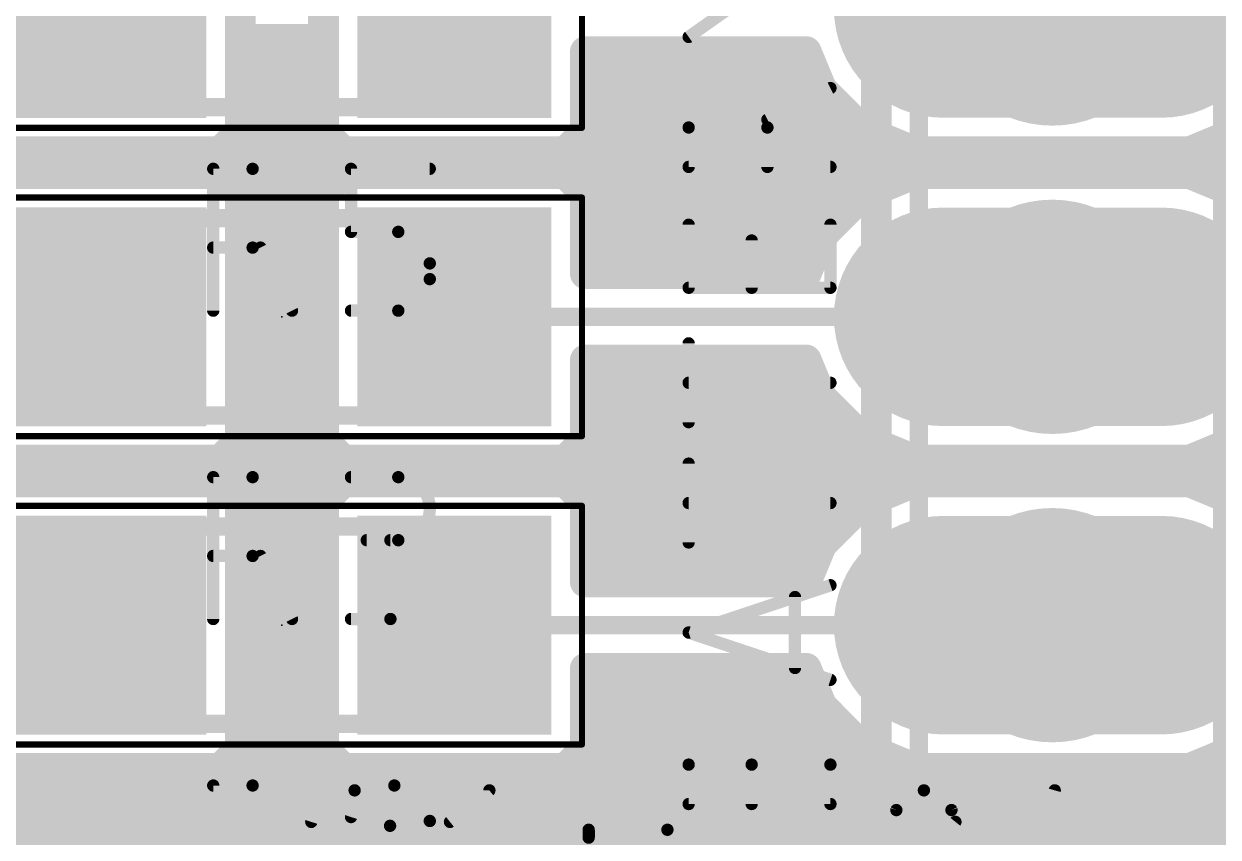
# Model space of a CAD drawing. Extents: x 0.8 to 2.76, y 1.74 to 3.8.
# Drawn here: x 1.9663 to 2.3538, y 2.3313 to 2.595 of the extents above; entities that cross this region are included whole.
import ezdxf

# ---------------------------------------------------------------- set-up
doc = ezdxf.new("R2010")
doc.units = 0
for name, color, linetype in [('1', 14, 'CONTINUOUS'), ('16', 174, 'CONTINUOUS'), ('17', 94, 'CONTINUOUS'), ('21', 250, 'CONTINUOUS'), ('23', 178, 'CONTINUOUS'), ('25', 250, 'CONTINUOUS'), ('27', 250, 'CONTINUOUS'), ('39', 14, 'CONTINUOUS'), ('51', 250, 'CONTINUOUS')]:
    doc.layers.add(name, color=color, linetype=linetype)

# ---------------------------------------------------------------- blocks, each defined once
blk = doc.blocks.new('LONGP100')
at = {"const_width": 1}
blk.add_lwpolyline([(-0.5, 0), (0.5, 0)], dxfattribs=at)
at = {"const_width": 0.5}
for points in [[(-0.5, 0.25, 1), (-0.5, -0.25)], [(0.5, -0.25, 1), (0.5, 0.25)]]:
    blk.add_lwpolyline(points, format="xyb", dxfattribs=at)
blk = doc.blocks.new('RECT')
blk.add_solid([(-0.5, -0.5), (0.5, -0.5), (-0.5, 0.5), (0.5, 0.5)])

msp = doc.modelspace()

# ---------------------------------------------------------------- linework, layer by layer
at = {"layer": '1'}
for points, const_width in [([(2.036512, 2.559951), (2.036512, 2.640048)], 0.01), ([(2.063488, 2.640048), (2.063488, 2.559951)], 0.01), ([(2.036512, 2.59), (2.063488, 2.59)], 0.01), ([(2.14848, 2.559951), (2.14848, 2.586)], 0.01), ([(2.14848, 2.586), (2.220107, 2.586)], 0.01), ([(2.220107, 2.586), (2.225203, 2.573698)], 0.01), ([(2.036512, 2.58), (2.063488, 2.58)], 0.01), ([(2.14848, 2.58), (2.222592, 2.58)], 0.01), ([(2.225203, 2.573698), (2.238265, 2.560636)], 0.01), ([(2.036512, 2.57), (2.063488, 2.57)], 0.01), ([(2.14848, 2.57), (2.228901, 2.57)], 0.01), ([(2.238265, 2.560636), (2.255331, 2.553567)], 0.01), ([(2.344669, 2.553567), (2.361735, 2.560636)], 0.01), ([(2.030068, 2.553508), (2.036512, 2.559951)], 0.01), ([(2.036512, 2.56), (2.063488, 2.56)], 0.01), ([(2.063488, 2.559951), (2.069932, 2.553508)], 0.01), ([(2.142037, 2.553508), (2.14848, 2.559951)], 0.01), ([(2.14848, 2.56), (2.2398, 2.56)], 0.01), ([(1.957963, 2.553508), (2.030068, 2.553508)], 0.01), ([(2.069932, 2.553508), (2.142037, 2.553508)], 0.01), ([(2.255331, 2.553567), (2.344669, 2.553567)], 0.01), ([(1.625783, 2.55), (2.55, 2.55)], 0.01), ([(2.030068, 2.546492), (1.957963, 2.546492)], 0.01), ([(2.036512, 2.540048), (2.030068, 2.546492)], 0.01), ([(2.069932, 2.546492), (2.063488, 2.540048)], 0.01), ([(2.142037, 2.546492), (2.069932, 2.546492)], 0.01), ([(2.14848, 2.540048), (2.142037, 2.546492)], 0.01), ([(2.255331, 2.546433), (2.238265, 2.539364)], 0.01), ([(2.344669, 2.546433), (2.255331, 2.546433)], 0.01), ([(2.361735, 2.539364), (2.344669, 2.546433)], 0.01), ([(2.036512, 2.459951), (2.036512, 2.540048)], 0.01), ([(2.036512, 2.54), (2.063488, 2.54)], 0.01), ([(2.063488, 2.540048), (2.063488, 2.459951)], 0.01), ([(2.14848, 2.514), (2.14848, 2.540048)], 0.01), ([(2.14848, 2.54), (2.2398, 2.54)], 0.01), ([(2.238265, 2.539364), (2.225203, 2.526302)], 0.01), ([(2.036512, 2.53), (2.063488, 2.53)], 0.01), ([(2.14848, 2.53), (2.228901, 2.53)], 0.01), ([(2.225203, 2.526302), (2.220107, 2.514)], 0.01), ([(2.036512, 2.52), (2.063488, 2.52)], 0.01), ([(2.14848, 2.52), (2.222593, 2.52)], 0.01), ([(2.220107, 2.514), (2.14848, 2.514)], 0.01), ([(2.036512, 2.51), (2.063488, 2.51)], 0.01), ([(2.036512, 2.5), (2.063488, 2.5)], 0.01), ([(1.994016, 2.5), (1.85, 2.5)], 0.006), ([(2.3, 2.5), (2.105984, 2.5)], 0.006), ([(2.036512, 2.49), (2.063488, 2.49)], 0.01), ([(2.14848, 2.459951), (2.14848, 2.486)], 0.01), ([(2.14848, 2.486), (2.220107, 2.486)], 0.01), ([(2.220107, 2.486), (2.225203, 2.473698)], 0.01), ([(2.036512, 2.48), (2.063488, 2.48)], 0.01), ([(2.14848, 2.48), (2.222592, 2.48)], 0.01), ([(2.225203, 2.473698), (2.238265, 2.460636)], 0.01), ([(2.036512, 2.47), (2.063488, 2.47)], 0.01), ([(2.14848, 2.47), (2.228901, 2.47)], 0.01), ([(2.030068, 2.453508), (2.036512, 2.459951)], 0.01), ([(2.036512, 2.46), (2.063488, 2.46)], 0.01), ([(2.063488, 2.459951), (2.069932, 2.453508)], 0.01), ([(2.142037, 2.453508), (2.14848, 2.459951)], 0.01), ([(2.14848, 2.46), (2.2398, 2.46)], 0.01), ([(2.238265, 2.460636), (2.255331, 2.453567)], 0.01), ([(2.344669, 2.453567), (2.361735, 2.460636)], 0.01), ([(1.957963, 2.453508), (2.030068, 2.453508)], 0.01), ([(2.069932, 2.453508), (2.142037, 2.453508)], 0.01), ([(2.255331, 2.453567), (2.344669, 2.453567)], 0.01), ([(1.625783, 2.45), (2.55, 2.45)], 0.01), ([(2.030068, 2.446492), (1.957963, 2.446492)], 0.01), ([(2.036512, 2.440048), (2.030068, 2.446492)], 0.01), ([(2.069932, 2.446492), (2.063488, 2.440048)], 0.01), ([(2.142037, 2.446492), (2.069932, 2.446492)], 0.01), ([(2.14848, 2.440048), (2.142037, 2.446492)], 0.01), ([(2.255331, 2.446433), (2.238265, 2.439364)], 0.01), ([(2.344669, 2.446433), (2.255331, 2.446433)], 0.01), ([(2.361735, 2.439364), (2.344669, 2.446433)], 0.01), ([(2.036512, 2.359951), (2.036512, 2.440048)], 0.01), ([(2.036512, 2.44), (2.063488, 2.44)], 0.01), ([(2.063488, 2.440048), (2.063488, 2.359951)], 0.01), ([(2.14848, 2.414), (2.14848, 2.440048)], 0.01), ([(2.14848, 2.44), (2.2398, 2.44)], 0.01), ([(2.238265, 2.439364), (2.225203, 2.426302)], 0.01), ([(2.036512, 2.43), (2.063488, 2.43)], 0.01), ([(2.14848, 2.43), (2.228901, 2.43)], 0.01), ([(2.225203, 2.426302), (2.220107, 2.414)], 0.01), ([(2.036512, 2.42), (2.063488, 2.42)], 0.01), ([(2.14848, 2.42), (2.222593, 2.42)], 0.01), ([(2.220107, 2.414), (2.14848, 2.414)], 0.01), ([(2.036512, 2.41), (2.063488, 2.41)], 0.01), ([(1.994016, 2.4), (1.85, 2.4)], 0.006), ([(2.036512, 2.4), (2.063488, 2.4)], 0.01), ([(2.3, 2.4), (2.105984, 2.4)], 0.006), ([(2.036512, 2.39), (2.063488, 2.39)], 0.01), ([(2.14848, 2.359951), (2.14848, 2.386)], 0.01), ([(2.14848, 2.386), (2.220107, 2.386)], 0.01), ([(2.220107, 2.386), (2.225203, 2.373698)], 0.01), ([(2.036512, 2.38), (2.063488, 2.38)], 0.01), ([(2.14848, 2.38), (2.222592, 2.38)], 0.01), ([(2.225203, 2.373698), (2.238265, 2.360636)], 0.01), ([(2.036512, 2.37), (2.063488, 2.37)], 0.01), ([(2.14848, 2.37), (2.228901, 2.37)], 0.01), ([(2.030068, 2.353508), (2.036512, 2.359951)], 0.01), ([(2.036512, 2.36), (2.063488, 2.36)], 0.01), ([(2.063488, 2.359951), (2.069932, 2.353508)], 0.01), ([(2.142037, 2.353508), (2.14848, 2.359951)], 0.01), ([(2.14848, 2.36), (2.2398, 2.36)], 0.01), ([(2.238265, 2.360636), (2.255331, 2.353567)], 0.01), ([(2.344669, 2.353567), (2.361735, 2.360636)], 0.01), ([(1.957963, 2.353508), (2.030068, 2.353508)], 0.01), ([(2.069932, 2.353508), (2.142037, 2.353508)], 0.01), ([(2.255331, 2.353567), (2.344669, 2.353567)], 0.01), ([(1.064, 2.35), (2.55, 2.35)], 0.01), ([(1.486512, 2.34), (2.55, 2.34)], 0.01), ([(1.879178, 2.33), (2.55, 2.33)], 0.01)]:
    msp.add_lwpolyline(points, dxfattribs=dict(at, const_width=const_width))
for points, const_width in [([(2.036512, 2.5925, 1), (2.036512, 2.5875)], 0.005), ([(2.063488, 2.5875, 1), (2.063488, 2.5925)], 0.005), ([(2.15098, 2.586, 1), (2.14598, 2.586)], 0.005), ([(2.14848, 2.5885, 1), (2.14848, 2.5835)], 0.005), ([(2.222417, 2.586957, 1), (2.217797, 2.585043)], 0.005), ([(2.220107, 2.5835, 1), (2.220107, 2.5885)], 0.005), ([(2.036512, 2.5825, 1), (2.036512, 2.5775)], 0.005), ([(2.063488, 2.5775, 1), (2.063488, 2.5825)], 0.005), ([(2.14848, 2.5825, 1), (2.14848, 2.5775)], 0.005), ([(2.222592, 2.5775, 1), (2.222592, 2.5825)], 0.005), ([(2.226971, 2.575465, 1), (2.223435, 2.57193)], 0.005), ([(2.222893, 2.572741, 1), (2.227513, 2.574654)], 0.005), ([(2.036512, 2.5725, 1), (2.036512, 2.5675)], 0.005), ([(2.063488, 2.5675, 1), (2.063488, 2.5725)], 0.005), ([(2.14848, 2.5725, 1), (2.14848, 2.5675)], 0.005), ([(2.228901, 2.5675, 1), (2.228901, 2.5725)], 0.005), ([(2.239221, 2.562946, 1), (2.237308, 2.558326)], 0.005), ([(2.036512, 2.5625, 1), (2.036512, 2.5575)], 0.005), ([(2.034012, 2.559951, 1), (2.039012, 2.559951)], 0.005), ([(2.038279, 2.558184, 1), (2.034744, 2.561719)], 0.005), ([(2.065256, 2.561719, 1), (2.06172, 2.558184)], 0.005), ([(2.060988, 2.559951, 1), (2.065988, 2.559951)], 0.005), ([(2.063488, 2.5575, 1), (2.063488, 2.5625)], 0.005), ([(2.14848, 2.5625, 1), (2.14848, 2.5575)], 0.005), ([(2.14598, 2.559951, 1), (2.15098, 2.559951)], 0.005), ([(2.150248, 2.558184, 1), (2.146712, 2.561719)], 0.005), ([(2.236497, 2.558868, 1), (2.240032, 2.562404)], 0.005), ([(2.2398, 2.5575, 1), (2.2398, 2.5625)], 0.005), ([(2.0283, 2.555276, 1), (2.031836, 2.55174)], 0.005), ([(2.030068, 2.551008, 1), (2.030068, 2.556008)], 0.005), ([(2.069932, 2.556008, 1), (2.069932, 2.551008)], 0.005), ([(2.068164, 2.55174, 1), (2.071699, 2.555276)], 0.005), ([(2.140269, 2.555276, 1), (2.143804, 2.55174)], 0.005), ([(2.142037, 2.551008, 1), (2.142037, 2.556008)], 0.005), ([(2.255331, 2.556067, 1), (2.255331, 2.551067)], 0.005), ([(2.254374, 2.551257, 1), (2.256287, 2.555877)], 0.005), ([(2.343712, 2.555877, 1), (2.345626, 2.551257)], 0.005), ([(2.344669, 2.551067, 1), (2.344669, 2.556067)], 0.005), ([(2.031836, 2.54826, 1), (2.0283, 2.544724)], 0.005), ([(2.030068, 2.543992, 1), (2.030068, 2.548992)], 0.005), ([(2.069932, 2.548992, 1), (2.069932, 2.543992)], 0.005), ([(2.071699, 2.544724, 1), (2.068164, 2.54826)], 0.005), ([(2.143804, 2.54826, 1), (2.140269, 2.544724)], 0.005), ([(2.142037, 2.543992, 1), (2.142037, 2.548992)], 0.005), ([(2.255331, 2.548933, 1), (2.255331, 2.543933)], 0.005), ([(2.256287, 2.544123, 1), (2.254374, 2.548743)], 0.005), ([(2.345626, 2.548743, 1), (2.343712, 2.544123)], 0.005), ([(2.344669, 2.543933, 1), (2.344669, 2.548933)], 0.005), ([(2.039012, 2.540048, 1), (2.034012, 2.540048)], 0.005), ([(2.036512, 2.5425, 1), (2.036512, 2.5375)], 0.005), ([(2.034744, 2.538281, 1), (2.038279, 2.541816)], 0.005), ([(2.065988, 2.540048, 1), (2.060988, 2.540048)], 0.005), ([(2.06172, 2.541816, 1), (2.065256, 2.538281)], 0.005), ([(2.063488, 2.5375, 1), (2.063488, 2.5425)], 0.005), ([(2.15098, 2.540048, 1), (2.14598, 2.540048)], 0.005), ([(2.14848, 2.5425, 1), (2.14848, 2.5375)], 0.005), ([(2.146712, 2.538281, 1), (2.150248, 2.541816)], 0.005), ([(2.237308, 2.541674, 1), (2.239221, 2.537054)], 0.005), ([(2.240032, 2.537596, 1), (2.236497, 2.541132)], 0.005), ([(2.2398, 2.5375, 1), (2.2398, 2.5425)], 0.005), ([(2.036512, 2.5325, 1), (2.036512, 2.5275)], 0.005), ([(2.063488, 2.5275, 1), (2.063488, 2.5325)], 0.005), ([(2.14848, 2.5325, 1), (2.14848, 2.5275)], 0.005), ([(2.228901, 2.5275, 1), (2.228901, 2.5325)], 0.005), ([(2.223435, 2.52807, 1), (2.226971, 2.524534)], 0.005), ([(2.227513, 2.525345, 1), (2.222893, 2.527259)], 0.005), ([(2.036512, 2.5225, 1), (2.036512, 2.5175)], 0.005), ([(2.063488, 2.5175, 1), (2.063488, 2.5225)], 0.005), ([(2.14848, 2.5225, 1), (2.14848, 2.5175)], 0.005), ([(2.222593, 2.5175, 1), (2.222593, 2.5225)], 0.005), ([(2.14848, 2.5165, 1), (2.14848, 2.5115)], 0.005), ([(2.220107, 2.5115, 1), (2.220107, 2.5165)], 0.005), ([(2.036512, 2.5125, 1), (2.036512, 2.5075)], 0.005), ([(2.063488, 2.5075, 1), (2.063488, 2.5125)], 0.005), ([(2.14598, 2.514, 1), (2.15098, 2.514)], 0.005), ([(2.217797, 2.514957, 1), (2.222417, 2.513043)], 0.005), ([(2.036512, 2.5025, 1), (2.036512, 2.4975)], 0.005), ([(2.063488, 2.4975, 1), (2.063488, 2.5025)], 0.005), ([(1.994016, 2.4985, 1), (1.994016, 2.5015)], 0.003), ([(2.105984, 2.5015, 1), (2.105984, 2.4985)], 0.003), ([(2.3, 2.4985, 1), (2.3, 2.5015)], 0.003), ([(2.036512, 2.4925, 1), (2.036512, 2.4875)], 0.005), ([(2.063488, 2.4875, 1), (2.063488, 2.4925)], 0.005), ([(2.15098, 2.486, 1), (2.14598, 2.486)], 0.005), ([(2.14848, 2.4885, 1), (2.14848, 2.4835)], 0.005), ([(2.222417, 2.486957, 1), (2.217797, 2.485043)], 0.005), ([(2.220107, 2.4835, 1), (2.220107, 2.4885)], 0.005), ([(2.036512, 2.4825, 1), (2.036512, 2.4775)], 0.005), ([(2.063488, 2.4775, 1), (2.063488, 2.4825)], 0.005), ([(2.14848, 2.4825, 1), (2.14848, 2.4775)], 0.005), ([(2.222592, 2.4775, 1), (2.222592, 2.4825)], 0.005), ([(2.226971, 2.475465, 1), (2.223435, 2.47193)], 0.005), ([(2.222893, 2.472741, 1), (2.227513, 2.474654)], 0.005), ([(2.036512, 2.4725, 1), (2.036512, 2.4675)], 0.005), ([(2.063488, 2.4675, 1), (2.063488, 2.4725)], 0.005), ([(2.14848, 2.4725, 1), (2.14848, 2.4675)], 0.005), ([(2.228901, 2.4675, 1), (2.228901, 2.4725)], 0.005), ([(2.036512, 2.4625, 1), (2.036512, 2.4575)], 0.005), ([(2.038279, 2.458184, 1), (2.034744, 2.461719)], 0.005), ([(2.065256, 2.461719, 1), (2.06172, 2.458184)], 0.005), ([(2.063488, 2.4575, 1), (2.063488, 2.4625)], 0.005), ([(2.14848, 2.4625, 1), (2.14848, 2.4575)], 0.005), ([(2.150248, 2.458184, 1), (2.146712, 2.461719)], 0.005), ([(2.239221, 2.462946, 1), (2.237308, 2.458326)], 0.005), ([(2.236497, 2.458868, 1), (2.240032, 2.462404)], 0.005), ([(2.2398, 2.4575, 1), (2.2398, 2.4625)], 0.005), ([(2.034012, 2.459951, 1), (2.039012, 2.459951)], 0.005), ([(2.060988, 2.459951, 1), (2.065988, 2.459951)], 0.005), ([(2.14598, 2.459951, 1), (2.15098, 2.459951)], 0.005), ([(2.0283, 2.455276, 1), (2.031836, 2.45174)], 0.005), ([(2.030068, 2.451008, 1), (2.030068, 2.456008)], 0.005), ([(2.069932, 2.456008, 1), (2.069932, 2.451008)], 0.005), ([(2.068164, 2.45174, 1), (2.071699, 2.455276)], 0.005), ([(2.140269, 2.455276, 1), (2.143804, 2.45174)], 0.005), ([(2.142037, 2.451008, 1), (2.142037, 2.456008)], 0.005), ([(2.255331, 2.456067, 1), (2.255331, 2.451067)], 0.005), ([(2.254374, 2.451257, 1), (2.256287, 2.455877)], 0.005), ([(2.343712, 2.455877, 1), (2.345626, 2.451257)], 0.005), ([(2.344669, 2.451067, 1), (2.344669, 2.456067)], 0.005), ([(2.031836, 2.44826, 1), (2.0283, 2.444724)], 0.005), ([(2.030068, 2.443992, 1), (2.030068, 2.448992)], 0.005), ([(2.069932, 2.448992, 1), (2.069932, 2.443992)], 0.005), ([(2.071699, 2.444724, 1), (2.068164, 2.44826)], 0.005), ([(2.143804, 2.44826, 1), (2.140269, 2.444724)], 0.005), ([(2.142037, 2.443992, 1), (2.142037, 2.448992)], 0.005), ([(2.255331, 2.448933, 1), (2.255331, 2.443933)], 0.005), ([(2.256287, 2.444123, 1), (2.254374, 2.448743)], 0.005), ([(2.345626, 2.448743, 1), (2.343712, 2.444123)], 0.005), ([(2.344669, 2.443933, 1), (2.344669, 2.448933)], 0.005), ([(2.039012, 2.440048, 1), (2.034012, 2.440048)], 0.005), ([(2.036512, 2.4425, 1), (2.036512, 2.4375)], 0.005), ([(2.034744, 2.438281, 1), (2.038279, 2.441816)], 0.005), ([(2.065988, 2.440048, 1), (2.060988, 2.440048)], 0.005), ([(2.06172, 2.441816, 1), (2.065256, 2.438281)], 0.005), ([(2.063488, 2.4375, 1), (2.063488, 2.4425)], 0.005), ([(2.15098, 2.440048, 1), (2.14598, 2.440048)], 0.005), ([(2.14848, 2.4425, 1), (2.14848, 2.4375)], 0.005), ([(2.146712, 2.438281, 1), (2.150248, 2.441816)], 0.005), ([(2.237308, 2.441674, 1), (2.239221, 2.437054)], 0.005), ([(2.240032, 2.437596, 1), (2.236497, 2.441132)], 0.005), ([(2.2398, 2.4375, 1), (2.2398, 2.4425)], 0.005), ([(2.036512, 2.4325, 1), (2.036512, 2.4275)], 0.005), ([(2.063488, 2.4275, 1), (2.063488, 2.4325)], 0.005), ([(2.14848, 2.4325, 1), (2.14848, 2.4275)], 0.005), ([(2.228901, 2.4275, 1), (2.228901, 2.4325)], 0.005), ([(2.223435, 2.42807, 1), (2.226971, 2.424534)], 0.005), ([(2.227513, 2.425345, 1), (2.222893, 2.427259)], 0.005), ([(2.036512, 2.4225, 1), (2.036512, 2.4175)], 0.005), ([(2.063488, 2.4175, 1), (2.063488, 2.4225)], 0.005), ([(2.14848, 2.4225, 1), (2.14848, 2.4175)], 0.005), ([(2.222593, 2.4175, 1), (2.222593, 2.4225)], 0.005), ([(2.14848, 2.4165, 1), (2.14848, 2.4115)], 0.005), ([(2.220107, 2.4115, 1), (2.220107, 2.4165)], 0.005), ([(2.036512, 2.4125, 1), (2.036512, 2.4075)], 0.005), ([(2.063488, 2.4075, 1), (2.063488, 2.4125)], 0.005), ([(2.14598, 2.414, 1), (2.15098, 2.414)], 0.005), ([(2.217797, 2.414957, 1), (2.222417, 2.413043)], 0.005), ([(1.994016, 2.3985, 1), (1.994016, 2.4015)], 0.003), ([(2.036512, 2.4025, 1), (2.036512, 2.3975)], 0.005), ([(2.063488, 2.3975, 1), (2.063488, 2.4025)], 0.005), ([(2.105984, 2.4015, 1), (2.105984, 2.3985)], 0.003), ([(2.3, 2.3985, 1), (2.3, 2.4015)], 0.003), ([(2.036512, 2.3925, 1), (2.036512, 2.3875)], 0.005), ([(2.063488, 2.3875, 1), (2.063488, 2.3925)], 0.005), ([(2.15098, 2.386, 1), (2.14598, 2.386)], 0.005), ([(2.14848, 2.3885, 1), (2.14848, 2.3835)], 0.005), ([(2.222417, 2.386957, 1), (2.217797, 2.385043)], 0.005), ([(2.220107, 2.3835, 1), (2.220107, 2.3885)], 0.005), ([(2.036512, 2.3825, 1), (2.036512, 2.3775)], 0.005), ([(2.063488, 2.3775, 1), (2.063488, 2.3825)], 0.005), ([(2.14848, 2.3825, 1), (2.14848, 2.3775)], 0.005), ([(2.222592, 2.3775, 1), (2.222592, 2.3825)], 0.005), ([(2.226971, 2.375465, 1), (2.223435, 2.37193)], 0.005), ([(2.222893, 2.372741, 1), (2.227513, 2.374654)], 0.005), ([(2.036512, 2.3725, 1), (2.036512, 2.3675)], 0.005), ([(2.063488, 2.3675, 1), (2.063488, 2.3725)], 0.005), ([(2.14848, 2.3725, 1), (2.14848, 2.3675)], 0.005), ([(2.228901, 2.3675, 1), (2.228901, 2.3725)], 0.005), ([(2.036512, 2.3625, 1), (2.036512, 2.3575)], 0.005), ([(2.038279, 2.358184, 1), (2.034744, 2.361719)], 0.005), ([(2.065256, 2.361719, 1), (2.06172, 2.358184)], 0.005), ([(2.063488, 2.3575, 1), (2.063488, 2.3625)], 0.005), ([(2.14848, 2.3625, 1), (2.14848, 2.3575)], 0.005), ([(2.150248, 2.358184, 1), (2.146712, 2.361719)], 0.005), ([(2.239221, 2.362946, 1), (2.237308, 2.358326)], 0.005), ([(2.236497, 2.358868, 1), (2.240032, 2.362404)], 0.005), ([(2.2398, 2.3575, 1), (2.2398, 2.3625)], 0.005), ([(2.034012, 2.359951, 1), (2.039012, 2.359951)], 0.005), ([(2.060988, 2.359951, 1), (2.065988, 2.359951)], 0.005), ([(2.14598, 2.359951, 1), (2.15098, 2.359951)], 0.005), ([(2.0283, 2.355276, 1), (2.031836, 2.35174)], 0.005), ([(2.030068, 2.351008, 1), (2.030068, 2.356008)], 0.005), ([(2.069932, 2.356008, 1), (2.069932, 2.351008)], 0.005), ([(2.068164, 2.35174, 1), (2.071699, 2.355276)], 0.005), ([(2.140269, 2.355276, 1), (2.143804, 2.35174)], 0.005), ([(2.142037, 2.351008, 1), (2.142037, 2.356008)], 0.005), ([(2.255331, 2.356067, 1), (2.255331, 2.351067)], 0.005), ([(2.254374, 2.351257, 1), (2.256287, 2.355877)], 0.005), ([(2.343712, 2.355877, 1), (2.345626, 2.351257)], 0.005), ([(2.344669, 2.351067, 1), (2.344669, 2.356067)], 0.005)]:
    msp.add_lwpolyline(points, format="xyb", dxfattribs=dict(at, const_width=const_width))
at = {"layer": '16', "const_width": 0.006}
for points in [[(1.8, 2.35), (2.3, 2.35)], [(2.3, 2.35), (2.35, 2.3)]]:
    msp.add_lwpolyline(points, dxfattribs=at)
at = {"layer": '16', "const_width": 0.003}
for points in [[(2.301061, 2.351061, 1), (2.298939, 2.348939)], [(2.3, 2.3485, 1), (2.3, 2.3515)]]:
    msp.add_lwpolyline(points, format="xyb", dxfattribs=at)
at = {"layer": '21'}
for points, const_width in [([(2.242913, 2.855118), (2.242913, 2.344882)], 0.01), ([(2.357087, 2.344882), (2.357087, 2.855118)], 0.01), ([(2.256693, 2.349213), (2.256693, 2.850787)], 0.006), ([(2.242913, 2.344882), (2.357087, 2.344882)], 0.01)]:
    msp.add_lwpolyline(points, dxfattribs=dict(at, const_width=const_width))
for points, const_width in [([(2.242913, 2.347382, 1), (2.242913, 2.342382)], 0.005), ([(2.255193, 2.349213, 1), (2.258193, 2.349213)], 0.003), ([(2.240413, 2.344882, 1), (2.245413, 2.344882)], 0.005), ([(2.354587, 2.344882, 1), (2.359587, 2.344882)], 0.005)]:
    msp.add_lwpolyline(points, format="xyb", dxfattribs=dict(at, const_width=const_width))
at = {"layer": '23'}
for p in [(2.05, 2.5), (2.05, 2.4)]:
    msp.add_point(p, dxfattribs=at)
at = {"layer": '25', "const_width": 0.004}
for points in [[(2.182, 2.590777), (2.203722, 2.606111)], [(2.228, 2.574178), (2.207556, 2.563956)], [(2.182, 2.548623), (2.182, 2.5614)], [(2.207556, 2.5614), (2.207556, 2.548623)], [(2.027734, 2.502), (2.027734, 2.548)], [(2.027734, 2.548), (2.040512, 2.548)], [(2.072445, 2.527555), (2.072445, 2.548)], [(2.072445, 2.548), (2.098, 2.548)], [(2.228, 2.548623), (2.182, 2.548623)], [(2.182, 2.509422), (2.182, 2.529866)], [(2.228, 2.529866), (2.228, 2.509422)], [(2.087778, 2.527555), (2.072445, 2.527555)], [(2.202445, 2.509422), (2.202445, 2.524755)], [(2.040512, 2.522444), (2.027734, 2.522444)], [(2.05329, 2.502), (2.043068, 2.522444)], [(2.098, 2.512222), (2.098, 2.517333)], [(2.228, 2.509422), (2.182, 2.509422)], [(2.072445, 2.502), (2.087778, 2.502)], [(2.182, 2.465833), (2.182, 2.491389)], [(2.228, 2.478611), (2.182, 2.478611)], [(2.182, 2.426833), (2.182, 2.452389)], [(2.027734, 2.402), (2.027734, 2.448)], [(2.027734, 2.448), (2.040512, 2.448)], [(2.072445, 2.448), (2.087778, 2.448)], [(2.228, 2.439611), (2.182, 2.439611)], [(2.087778, 2.427555), (2.077556, 2.427555)], [(2.040512, 2.422444), (2.027734, 2.422444)], [(2.05329, 2.402), (2.043068, 2.422444)], [(2.182, 2.397611), (2.228, 2.412944)], [(2.2165, 2.409111), (2.2165, 2.386111)], [(2.072445, 2.402), (2.085222, 2.402)], [(2.228, 2.382278), (2.182, 2.397611)], [(2.182, 2.342), (2.182, 2.354778)], [(2.202445, 2.342), (2.202445, 2.354778)], [(2.228, 2.354778), (2.228, 2.342)], [(2.027734, 2.302), (2.027734, 2.348)], [(2.027734, 2.348), (2.040512, 2.348)], [(2.228, 2.342), (2.182, 2.342)]]:
    msp.add_lwpolyline(points, dxfattribs=at)
at = {"layer": '25'}
for points, const_width in [([(2.181423, 2.591594, 1), (2.182577, 2.58996)], 0.002), ([(2.207556, 2.5614, 1), (2.182, 2.5614)], 0.004), ([(2.228447, 2.573284, 1), (2.227553, 2.575073)], 0.002), ([(2.207108, 2.564851, 1), (2.208003, 2.563062)], 0.002), ([(2.183, 2.5614, 1), (2.181, 2.5614)], 0.002), ([(2.181, 2.5614, 1), (2.183, 2.5614)], 0.002), ([(2.208556, 2.5614, 1), (2.206556, 2.5614)], 0.002), ([(2.206556, 2.5614, 1), (2.208556, 2.5614)], 0.002), ([(2.028734, 2.548, 1), (2.026734, 2.548)], 0.002), ([(2.027734, 2.549, 1), (2.027734, 2.547)], 0.002), ([(2.040512, 2.522444, 1), (2.040512, 2.548)], 0.004), ([(2.040512, 2.549, 1), (2.040512, 2.547)], 0.002), ([(2.040512, 2.547, 1), (2.040512, 2.549)], 0.002), ([(2.073445, 2.548, 1), (2.071445, 2.548)], 0.002), ([(2.072445, 2.549, 1), (2.072445, 2.547)], 0.002), ([(2.098, 2.547, 1), (2.098, 2.549)], 0.002), ([(2.182, 2.549623, 1), (2.182, 2.547623)], 0.002), ([(2.228, 2.547623, 1), (2.228, 2.549623)], 0.002), ([(2.181, 2.548623, 1), (2.183, 2.548623)], 0.002), ([(2.206556, 2.548623, 1), (2.208556, 2.548623)], 0.002), ([(2.183, 2.529866, 1), (2.181, 2.529866)], 0.002), ([(2.229, 2.529866, 1), (2.227, 2.529866)], 0.002), ([(2.072445, 2.528555, 1), (2.072445, 2.526555)], 0.002), ([(2.071445, 2.527555, 1), (2.073445, 2.527555)], 0.002), ([(2.098, 2.517333, 0.414214), (2.087778, 2.527555)], 0.004), ([(2.087778, 2.528555, 1), (2.087778, 2.526555)], 0.002), ([(2.087778, 2.526555, 1), (2.087778, 2.528555)], 0.002), ([(2.203445, 2.524755, 1), (2.201445, 2.524755)], 0.002), ([(2.027734, 2.523444, 1), (2.027734, 2.521444)], 0.002), ([(2.040512, 2.523444, 1), (2.040512, 2.521444)], 0.002), ([(2.040512, 2.521444, 1), (2.040512, 2.523444)], 0.002), ([(2.043962, 2.522892, 1), (2.042173, 2.521997)], 0.002), ([(2.099, 2.517333, 1), (2.097, 2.517333)], 0.002), ([(2.097, 2.517333, 1), (2.099, 2.517333)], 0.002), ([(2.087778, 2.502, 0.414214), (2.098, 2.512222)], 0.004), ([(2.099, 2.512222, 1), (2.097, 2.512222)], 0.002), ([(2.097, 2.512222, 1), (2.099, 2.512222)], 0.002), ([(2.182, 2.510422, 1), (2.182, 2.508422)], 0.002), ([(2.228, 2.508422, 1), (2.228, 2.510422)], 0.002), ([(2.181, 2.509422, 1), (2.183, 2.509422)], 0.002), ([(2.201445, 2.509422, 1), (2.203445, 2.509422)], 0.002), ([(2.227, 2.509422, 1), (2.229, 2.509422)], 0.002), ([(2.052396, 2.501553, 1), (2.054184, 2.502447)], 0.002), ([(2.072445, 2.503, 1), (2.072445, 2.501)], 0.002), ([(2.087778, 2.503, 1), (2.087778, 2.501)], 0.002), ([(2.087778, 2.501, 1), (2.087778, 2.503)], 0.002), ([(2.026734, 2.502, 1), (2.028734, 2.502)], 0.002), ([(2.183, 2.491389, 1), (2.181, 2.491389)], 0.002), ([(2.182, 2.479611, 1), (2.182, 2.477611)], 0.002), ([(2.228, 2.477611, 1), (2.228, 2.479611)], 0.002), ([(2.181, 2.465833, 1), (2.183, 2.465833)], 0.002), ([(2.183, 2.452389, 1), (2.181, 2.452389)], 0.002), ([(2.028734, 2.448, 1), (2.026734, 2.448)], 0.002), ([(2.027734, 2.449, 1), (2.027734, 2.447)], 0.002), ([(2.040512, 2.422444, 1), (2.040512, 2.448)], 0.004), ([(2.040512, 2.449, 1), (2.040512, 2.447)], 0.002), ([(2.040512, 2.447, 1), (2.040512, 2.449)], 0.002), ([(2.072445, 2.449, 1), (2.072445, 2.447)], 0.002), ([(2.087778, 2.427555, 1), (2.087778, 2.448)], 0.004), ([(2.087778, 2.449, 1), (2.087778, 2.447)], 0.002), ([(2.087778, 2.447, 1), (2.087778, 2.449)], 0.002), ([(2.182, 2.440611, 1), (2.182, 2.438611)], 0.002), ([(2.228, 2.438611, 1), (2.228, 2.440611)], 0.002), ([(2.077556, 2.428555, 1), (2.077556, 2.426555)], 0.002), ([(2.085222, 2.402, 1), (2.085222, 2.427555)], 0.004), ([(2.085222, 2.428555, 1), (2.085222, 2.426555)], 0.002), ([(2.087778, 2.428555, 1), (2.087778, 2.426555)], 0.002), ([(2.087778, 2.426555, 1), (2.087778, 2.428555)], 0.002), ([(2.181, 2.426833, 1), (2.183, 2.426833)], 0.002), ([(2.027734, 2.423444, 1), (2.027734, 2.421444)], 0.002), ([(2.040512, 2.423444, 1), (2.040512, 2.421444)], 0.002), ([(2.040512, 2.421444, 1), (2.040512, 2.423444)], 0.002), ([(2.043962, 2.422892, 1), (2.042173, 2.421997)], 0.002), ([(2.228316, 2.411996, 1), (2.227684, 2.413893)], 0.002), ([(2.2175, 2.409111, 1), (2.2155, 2.409111)], 0.002), ([(2.026734, 2.402, 1), (2.028734, 2.402)], 0.002), ([(2.052396, 2.401553, 1), (2.054184, 2.402447)], 0.002), ([(2.072445, 2.403, 1), (2.072445, 2.401)], 0.002), ([(2.085222, 2.403, 1), (2.085222, 2.401)], 0.002), ([(2.085222, 2.401, 1), (2.085222, 2.403)], 0.002), ([(2.182316, 2.39856, 1), (2.181684, 2.396662)], 0.002), ([(2.181684, 2.39856, 1), (2.182316, 2.396662)], 0.002), ([(2.2155, 2.386111, 1), (2.2175, 2.386111)], 0.002), ([(2.227684, 2.381329, 1), (2.228316, 2.383226)], 0.002), ([(2.228, 2.354778, 1), (2.202445, 2.354778)], 0.004), ([(2.202444, 2.354778, 1), (2.182, 2.354778)], 0.004), ([(2.183, 2.354778, 1), (2.181, 2.354778)], 0.002), ([(2.203445, 2.354778, 1), (2.201445, 2.354778)], 0.002), ([(2.229, 2.354778, 1), (2.227, 2.354778)], 0.002), ([(2.181, 2.354778, 1), (2.183, 2.354778)], 0.002), ([(2.201444, 2.354778, 1), (2.203444, 2.354778)], 0.002), ([(2.201445, 2.354778, 1), (2.203445, 2.354778)], 0.002), ([(2.227, 2.354778, 1), (2.229, 2.354778)], 0.002), ([(2.028734, 2.348, 1), (2.026734, 2.348)], 0.002), ([(2.027734, 2.349, 1), (2.027734, 2.347)], 0.002), ([(2.040512, 2.322444, 1), (2.040512, 2.348)], 0.004), ([(2.040512, 2.349, 1), (2.040512, 2.347)], 0.002), ([(2.040512, 2.347, 1), (2.040512, 2.349)], 0.002), ([(2.0865, 2.348, 0.325184), (2.072444, 2.337778)], 0.004), ([(2.098, 2.3365, 0.414214), (2.0865, 2.348)], 0.004), ([(2.0865, 2.349, 1), (2.0865, 2.347)], 0.002), ([(2.0865, 2.347, 1), (2.0865, 2.349)], 0.002), ([(2.182, 2.343, 1), (2.182, 2.341)], 0.002), ([(2.181, 2.342, 1), (2.183, 2.342)], 0.002), ([(2.201445, 2.342, 1), (2.203445, 2.342)], 0.002), ([(2.227, 2.342, 1), (2.229, 2.342)], 0.002), ([(2.228, 2.341, 1), (2.228, 2.343)], 0.002), ([(2.071493, 2.338086, 1), (2.073396, 2.33747)], 0.002), ([(2.094167, 2.327555, 0.20525), (2.098, 2.3365)], 0.004), ([(2.099, 2.3365, 1), (2.097, 2.3365)], 0.002), ([(2.097, 2.3365, 1), (2.099, 2.3365)], 0.002)]:
    msp.add_lwpolyline(points, format="xyb", dxfattribs=dict(at, const_width=const_width))
at = {"layer": '27'}
for points, const_width in [([(2.073611, 2.346425, 0.325184), (2.059555, 2.336203)], 0.004), ([(2.085111, 2.334925, 0.414214), (2.073611, 2.346425)], 0.004), ([(2.073611, 2.347425, 1), (2.073611, 2.345425)], 0.002), ([(2.073611, 2.345425, 1), (2.073611, 2.347425)], 0.002), ([(2.118333, 2.346425, 1), (2.116333, 2.346425)], 0.002), ([(2.117958, 2.345644, 1), (2.116708, 2.347206)], 0.002), ([(2.17511, 2.333647, 1), (2.149555, 2.333647)], 0.004), ([(2.258333, 2.346425, 0.320464), (2.249388, 2.340036)], 0.004), ([(2.267277, 2.340036, 0.320465), (2.258333, 2.346425)], 0.004), ([(2.258333, 2.347425, 1), (2.258333, 2.345425)], 0.002), ([(2.258333, 2.345425, 1), (2.258333, 2.347425)], 0.002), ([(2.301738, 2.34615, 1), (2.299815, 2.3467)], 0.002), ([(2.249388, 2.340036, 0.113888), (2.245555, 2.323425)], 0.004), ([(2.248442, 2.340361, 1), (2.250334, 2.339712)], 0.002), ([(2.250287, 2.339598, 1), (2.248489, 2.340474)], 0.002), ([(2.27111, 2.323425, 0.113888), (2.267277, 2.340036)], 0.004), ([(2.268176, 2.340474, 1), (2.266378, 2.339598)], 0.002), ([(2.266331, 2.339712, 1), (2.268223, 2.340361)], 0.002), ([(2.058604, 2.336511, 1), (2.060506, 2.335895)], 0.002), ([(2.081277, 2.325981, 0.20525), (2.085111, 2.334925)], 0.004), ([(2.086111, 2.334925, 1), (2.084111, 2.334925)], 0.002), ([(2.10393, 2.336984, 1), (2.10518, 2.335422)], 0.002), ([(2.269336, 2.335578, 1), (2.267774, 2.336828)], 0.002), ([(2.084111, 2.334925, 1), (2.086111, 2.334925)], 0.002), ([(2.150555, 2.333647, 1), (2.148555, 2.333647)], 0.002), ([(2.148555, 2.333647, 1), (2.150555, 2.333647)], 0.002), ([(2.149555, 2.331092, 0.414214), (2.159777, 2.32087)], 0.004), ([(2.150555, 2.331092, 1), (2.148555, 2.331092)], 0.002), ([(2.17611, 2.333647, 1), (2.17411, 2.333647)], 0.002), ([(2.17411, 2.333647, 1), (2.17611, 2.333647)], 0.002), ([(2.148555, 2.331092, 1), (2.150555, 2.331092)], 0.002)]:
    msp.add_lwpolyline(points, format="xyb", dxfattribs=dict(at, const_width=const_width))
at = {"layer": '27', "const_width": 0.004}
for points in [[(2.104555, 2.336203), (2.117333, 2.346425)], [(2.117333, 2.346425), (2.117333, 2.300425)], [(2.300777, 2.346425), (2.290555, 2.310647)], [(2.24811, 2.310647), (2.268555, 2.336203)], [(2.149555, 2.331092), (2.149555, 2.333647)], [(2.17511, 2.333647), (2.17511, 2.32087)]]:
    msp.add_lwpolyline(points, dxfattribs=at)
at = {"layer": '39', "const_width": 0.002}
for points in [[(2.147362, 2.638701), (2.147362, 2.561299)], [(2.147362, 2.561299), (1.952638, 2.561299)], [(1.952638, 2.538701), (2.147362, 2.538701)], [(2.147362, 2.538701), (2.147362, 2.461299)], [(2.147362, 2.461299), (1.952638, 2.461299)], [(1.952638, 2.438701), (2.147362, 2.438701)], [(2.147362, 2.438701), (2.147362, 2.361299)], [(2.147362, 2.361299), (1.952638, 2.361299)]]:
    msp.add_lwpolyline(points, dxfattribs=at)
at = {"layer": '39', "const_width": 0.001}
for points in [[(2.146862, 2.561299, 1), (2.147862, 2.561299)], [(2.147362, 2.560799, 1), (2.147362, 2.561799)], [(2.147862, 2.538701, 1), (2.146862, 2.538701)], [(2.147362, 2.538201, 1), (2.147362, 2.539201)], [(2.146862, 2.461299, 1), (2.147862, 2.461299)], [(2.147362, 2.460799, 1), (2.147362, 2.461799)], [(2.147862, 2.438701, 1), (2.146862, 2.438701)], [(2.147362, 2.438201, 1), (2.147362, 2.439201)], [(2.146862, 2.361299, 1), (2.147862, 2.361299)], [(2.147362, 2.360799, 1), (2.147362, 2.361799)]]:
    msp.add_lwpolyline(points, format="xyb", dxfattribs=at)
at = {"layer": '51'}
for points, const_width in [([(2.3, 2.565, 1), (2.3, 2.635, 1), (2.3, 2.565)], 0.006), ([(2.274063, 2.581171, 1), (2.275937, 2.578829)], 0.003), ([(2.0125, 2.5695, 1), (2.0125, 2.5665)], 0.003), ([(2.088, 2.5665, 1), (2.088, 2.5695)], 0.003), ([(2.0125, 2.5335, 1), (2.0125, 2.5305)], 0.003), ([(2.088, 2.5305, 1), (2.088, 2.5335)], 0.003), ([(2.3, 2.465, 1), (2.3, 2.535, 1), (2.3, 2.465)], 0.006), ([(2.296455, 2.530364, 1), (2.293545, 2.529636)], 0.003), ([(2.0125, 2.4695, 1), (2.0125, 2.4665)], 0.003), ([(2.088, 2.4665, 1), (2.088, 2.4695)], 0.003), ([(2.308545, 2.469636, 1), (2.311455, 2.470364)], 0.003), ([(2.3, 2.365, 1), (2.3, 2.435, 1), (2.3, 2.365)], 0.006), ([(2.0125, 2.4335, 1), (2.0125, 2.4305)], 0.003), ([(2.088, 2.4305, 1), (2.088, 2.4335)], 0.003), ([(2.276061, 2.421061, 1), (2.273939, 2.418939)], 0.003), ([(2.318939, 2.373939, 1), (2.321061, 2.376061)], 0.003), ([(2.0125, 2.3695, 1), (2.0125, 2.3665)], 0.003), ([(2.088, 2.3665, 1), (2.088, 2.3695)], 0.003)]:
    msp.add_lwpolyline(points, format="xyb", dxfattribs=dict(at, const_width=const_width))
at = {"layer": '51', "const_width": 0.006}
for points in [[(2.275, 2.58), (2.325, 2.62)], [(2.0125, 2.568), (2.088, 2.568)], [(2.0125, 2.532), (2.088, 2.532)], [(2.31, 2.47), (2.295, 2.53)], [(2.0125, 2.468), (2.088, 2.468)], [(2.0125, 2.432), (2.088, 2.432)], [(2.32, 2.375), (2.275, 2.42)], [(2.0125, 2.368), (2.088, 2.368)]]:
    msp.add_lwpolyline(points, dxfattribs=at)

# ---------------------------------------------------------------- block references
at = {"layer": '1', "xscale": 0.062992, "yscale": 0.070984, "rotation": 180}
for p in [(1.994016, 2.6), (2.105984, 2.6), (1.994016, 2.5), (2.105984, 2.5), (1.994016, 2.4), (2.105984, 2.4)]:
    msp.add_blockref('RECT', p, dxfattribs=at)
at = {"layer": '17', "xscale": 0.070866, "yscale": 0.070866, "rotation": 180}
for p in [(2.3, 2.6), (2.3, 2.6), (2.3, 2.5), (2.3, 2.5), (2.3, 2.4), (2.3, 2.4)]:
    msp.add_blockref('LONGP100', p, dxfattribs=at)
at = {"layer": '51', "xscale": 0.029, "yscale": 0.069, "rotation": 180}
for p in [(1.998, 2.6), (2.102, 2.6), (1.998, 2.5), (2.102, 2.5), (1.998, 2.4), (2.102, 2.4)]:
    msp.add_blockref('RECT', p, dxfattribs=at)

doc.saveas('drawing.dxf')
